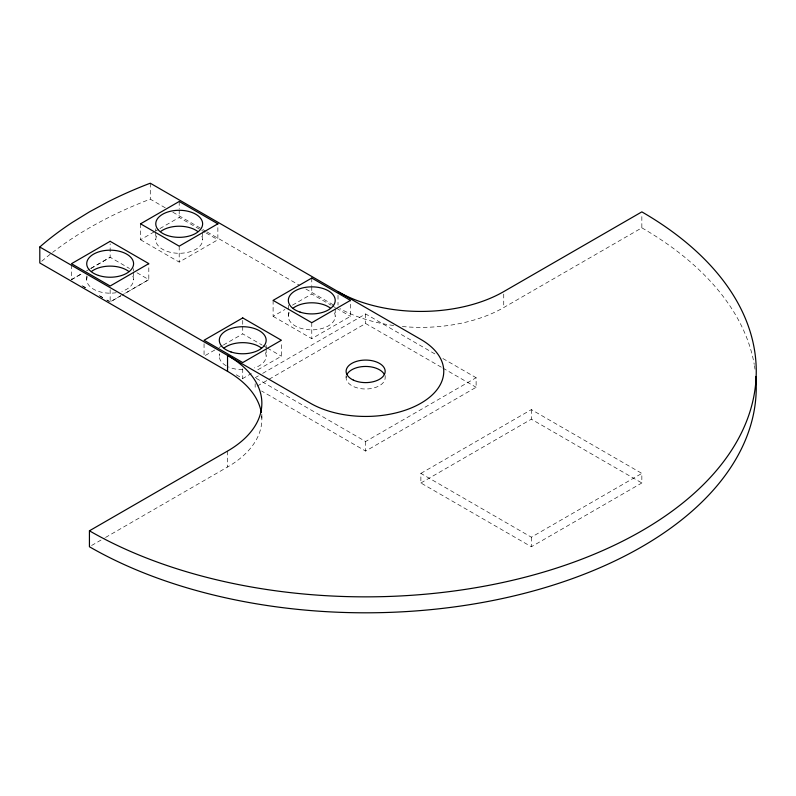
<?xml version="1.0" encoding="UTF-8"?>
<svg xmlns="http://www.w3.org/2000/svg" width="796" height="796" viewBox="0 0 796 796"><rect width="100%" height="100%" fill="white"/><g stroke="black" fill="none" stroke-linecap="round" stroke-linejoin="round"><path stroke-width="0.6" stroke-dasharray="3.98 2.98" d="M71.481 264.859L71.481 279.645L82.217 273.376M86.515 270.899L89.739 269.038M90.814 268.411L110.147 257.247L129.479 268.491M140.534 223.835L140.534 239.755L154.494 231.696M155.568 231.079L158.792 229.218M159.867 228.591L179.2 217.437L200.682 229.835M71.481 279.645L82.217 273.446M90.814 268.491L110.147 257.327L110.147 243.755M120.892 295.704L110.147 301.903L106.923 300.042M106.923 300.112L110.147 301.973L120.892 295.774M140.534 239.755L179.2 262.083L217.865 239.755L217.865 223.835M214.801 349.991L204.055 356.19L204.055 341.474M219.099 347.514L222.313 345.653M223.387 345.026L242.73 333.872L262.063 345.026M273.108 300.381L273.108 316.33L284.928 309.505M292.44 305.166L311.773 294.003L331.106 305.166M236.283 374.797L242.73 378.518L251.317 373.553M257.765 369.832L281.396 356.19L281.396 342.698M273.108 316.33L311.773 338.648L350.449 316.33L350.449 300.381M255.158 377.722L258.372 375.861M262.66 373.384L365.633 313.932L436.427 354.807M257.297 386.05L268.023 379.861M269.098 379.234L365.633 323.504L441.79 367.473M91.57 545.519L104.415 538.106M105.49 537.479L227.537 467.023A117.181 67.66 0 0 0 261.715 415.86M402.328 326.519A117.181 67.66 0 0 0 503.739 307.555L641.845 227.825L641.845 214.333M256.222 378.339L365.633 441.511L476.117 377.722L476.117 387.284L365.633 451.073L261.585 391.005M420.875 473.401L531.36 409.612L641.845 473.401L641.845 482.973L531.36 546.752L420.875 482.973L420.875 473.401L531.36 537.191L641.845 473.401M420.875 482.973L531.36 419.184L641.845 482.973M165.299 207.836L150.285 199.169L147.32 200.284A390.617 225.517 0 0 0 52.596 252.402M442.865 358.518L476.117 377.722M172.812 212.174L201.776 228.9M202.851 229.517L206.064 231.377M207.139 231.994L299.395 285.257M305.833 288.978L335.872 306.321M442.865 368.09L476.117 387.284M201.756 230.452L204.98 232.313M206.055 232.939L217.865 239.755M332.181 305.783L335.405 307.644M336.479 308.261L350.449 316.33M137.002 272.759L148.812 279.645L121.967 295.157L148.812 279.575L148.812 263.625M263.138 345.653L266.352 347.514M267.426 348.131L281.396 356.19M102.624 297.565L98.336 295.077L102.624 297.634M531.36 409.612L531.36 419.184M531.36 537.191L531.36 546.752M503.739 294.062L503.739 307.555M385.165 375.593L385.165 377.722A19.532 11.273 0 0 1 364.1 388.965A19.532 11.273 0 0 1 346.35 375.961M365.633 313.932L365.633 323.504M365.633 441.511L365.633 451.073M346.111 375.593L346.111 377.722M338.011 295.286L338.011 305.107M335.215 308.967L335.215 316.33M311.773 278.053L311.773 285.416M311.773 286.64L311.773 294.003M311.773 322.708L311.773 338.648M288.341 305.286L288.341 316.33M266.163 345.156L266.163 347.603M266.163 348.837L266.163 356.19M261.854 414.278L261.854 419.184M255.158 383.702L255.158 387.284M242.73 320.37L242.73 325.285M242.73 326.509L242.73 333.872M242.73 368.707L242.73 378.518M227.537 451.073L227.537 467.023M219.288 353.742L219.288 356.19M202.632 232.402L202.632 239.755M179.2 201.488L179.2 208.86M179.2 210.074L179.2 217.437M179.2 246.133L179.2 262.083M155.757 228.721L155.757 231.168M155.757 232.402L155.757 239.755M150.285 183.219L150.285 199.169M133.579 268.61L133.579 271.058M133.579 272.292L133.579 279.645M110.147 289.635L110.147 301.973M86.714 275.973L86.714 279.645M41.73 261.247A390.617 225.517 0 0 1 51.66 253.128M641.845 227.825A390.617 225.517 0 0 1 754.24 364.439M754.449 365.633A390.617 225.517 0 0 1 754.996 369.235M393.731 325.534A117.181 67.66 0 0 1 339.842 308.589M265.366 352.688A23.432 13.532 0 0 1 254.441 367.911M242.73 369.722A23.432 13.532 0 0 1 228.462 366.926M226.154 365.762A23.432 13.532 0 0 1 219.487 354.429M201.836 236.253A23.432 13.532 0 0 1 177.667 253.257A23.432 13.532 0 0 1 157.548 234.581M334.42 312.828A23.432 13.532 0 0 1 310.241 329.833A23.432 13.532 0 0 1 290.122 311.146M132.783 276.142A23.432 13.532 0 0 1 121.868 291.366M116.216 292.719A23.432 13.532 0 0 1 87.51 276.142M85.441 287.635L81.142 285.157L85.441 287.714"/><path stroke-width="1.19" d="M39.8 247.009L41.73 245.297A390.617 225.517 0 0 1 72.307 222.422L89.431 211.875L107.699 201.985A390.617 225.517 0 0 1 147.32 184.334L150.285 183.219L420.875 339.444A78.127 45.103 0 0 1 420.875 403.234A78.127 45.103 0 0 1 310.4 403.234L39.8 247.009L39.8 262.959L227.537 371.344A117.181 67.66 0 0 1 261.297 412.547M140.534 223.835L179.2 201.488L217.865 223.835M217.865 223.815L179.2 246.163L140.534 223.815M755.802 376.448A390.617 225.517 0 0 1 523.748 593.508A390.617 225.517 0 0 1 89.431 546.752L89.431 530.803L227.537 451.073A117.181 67.66 0 0 0 227.537 355.394L227.537 371.344M347.066 374.239A19.532 11.273 0 0 1 365.633 366.449A19.532 11.273 0 0 1 384.209 374.239M89.431 530.803A390.617 225.517 0 0 0 641.845 530.803A390.617 225.517 0 0 0 641.845 211.875L503.739 291.605A117.181 67.66 0 0 1 338.011 291.605M224.134 347.952A23.432 13.532 0 0 1 261.317 347.952M160.603 231.517A23.432 13.532 0 0 1 197.796 231.517M293.187 308.092A23.432 13.532 0 0 1 330.37 308.092M91.55 271.416A23.432 13.532 0 0 1 128.743 271.416M110.147 241.307L71.481 263.705L110.147 286.023L148.812 263.625L110.147 241.307M242.73 317.922L204.055 340.25L242.73 362.568L281.396 340.25L242.73 317.922M311.773 278.053L273.108 300.381L311.773 322.708L350.449 300.381L311.773 278.053M353.344 380.1A19.532 11.273 0 0 0 384.926 373.105A19.532 11.273 0 0 0 358.638 360.817A19.532 11.273 0 0 0 353.344 380.1M231.009 351.961A23.432 13.532 0 0 0 266.163 340.25A23.432 13.532 0 0 0 231.009 328.529A23.432 13.532 0 0 0 231.009 351.961M167.478 235.526A23.432 13.532 0 0 0 202.632 223.815A23.432 13.532 0 0 0 167.478 212.094A23.432 13.532 0 0 0 167.478 235.526M300.062 312.102A23.432 13.532 0 0 0 335.215 300.381A23.432 13.532 0 0 0 300.062 288.659A23.432 13.532 0 0 0 300.062 312.102M98.425 275.416A23.432 13.532 0 0 0 133.579 263.705A23.432 13.532 0 0 0 98.425 251.984A23.432 13.532 0 0 0 98.425 275.416"/></g></svg>
